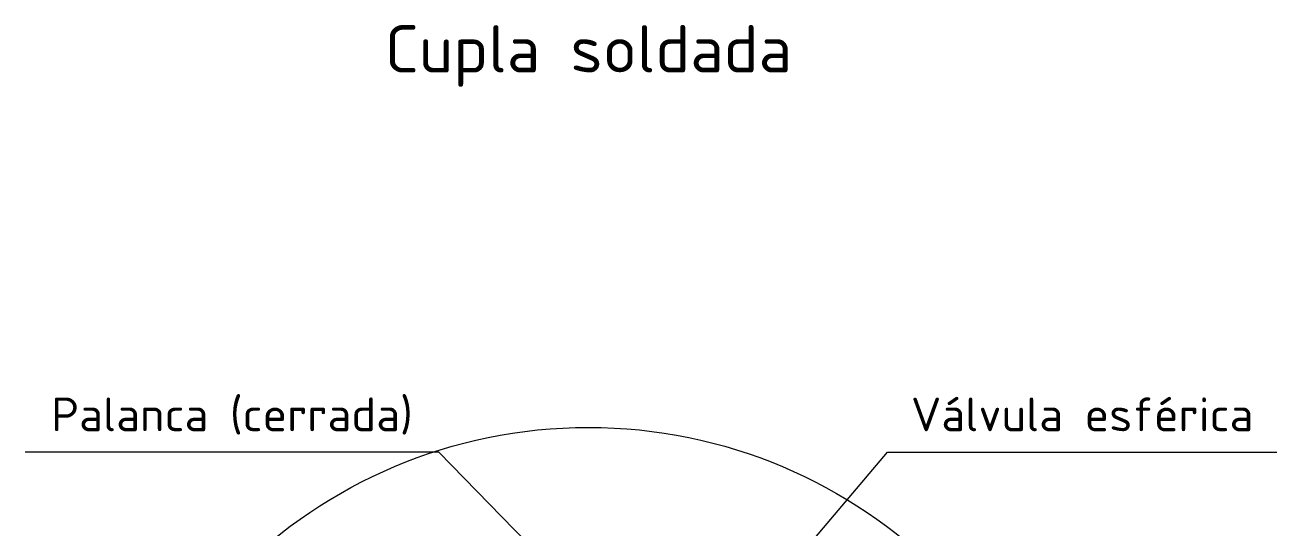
# Model space of a CAD drawing. Header units: millimetres. Extents: x 0 to 2382, y 0 to 420.
# Drawn here: x 1009.9 to 1102.4, y 269.9 to 307.1 of the extents above; entities that cross this region are included whole.
import ezdxf
from ezdxf.enums import TextEntityAlignment as Align

# ---------------------------------------------------------------- set-up
doc = ezdxf.new("R2010")
doc.units = ezdxf.units.MM
doc.layers.add('06-TEXTO', color=7, linetype='CONTINUOUS', lineweight=25)
doc.layers.add('08-FINA', color=5, linetype='CONTINUOUS', lineweight=18)
doc.styles.add('ISO3098', font='isocpeur.ttf')

msp = doc.modelspace()

# ---------------------------------------------------------------- linework, layer by layer
at = {"layer": '08-FINA'}
for p, q in [((1040.45, 275.492), (1009.85, 275.492)), ((1052.083, 263.556), (1040.45, 275.492)), ((1060.9, 260.495), (1073.6, 275.492)), ((1073.6, 275.492), (1102.4, 275.492))]:
    msp.add_line(p, q, dxfattribs=at)
msp.add_circle((1051.5, 240.5), 36.833, dxfattribs=at)

# ---------------------------------------------------------------- texts
at = {"layer": '06-TEXTO', "style": 'ISO3098'}
msp.add_text('Cupla soldada', height=3.5, dxfattribs=at).set_placement((1051.5, 305.333), align=Align.MIDDLE_CENTER)
for s, p in [('Palanca (cerrada)', (1025.15, 276.292)), ('Válvula esférica', (1088, 276.292))]:
    msp.add_text(s, height=2.5, dxfattribs=at).set_placement(p, align=Align.BOTTOM_CENTER)

doc.saveas('drawing.dxf')
